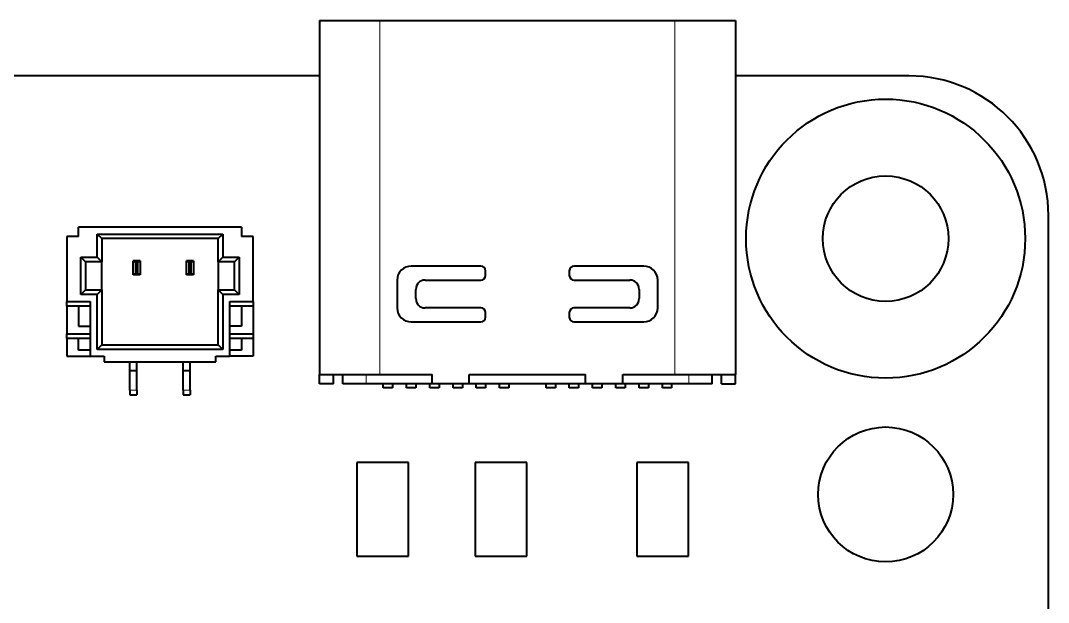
# Model space of a CAD drawing. Header units: inches. Extents: x 7.25 to 10.75, y 3.17 to 5.42.
# Drawn here: x 9.877 to 10.747, y 4.929 to 5.422 of the extents above; entities that cross this region are included whole.
import ezdxf

# ---------------------------------------------------------------- set-up
doc = ezdxf.new("R2010")
doc.units = ezdxf.units.IN
doc.header["$LTSCALE"] = 0.5
doc.header["$MEASUREMENT"] = 0
doc.layers.add('TANGENT_LINES', color=7, linetype='Continuous', lineweight=15)
doc.layers.add('Visible', color=7, linetype='Continuous', lineweight=40)

msp = doc.modelspace()

# ---------------------------------------------------------------- linework, layer by layer
at = {"layer": 'TANGENT_LINES'}
for p, q in [((10.18106, 5.42174), (10.18106, 5.12214)), ((10.43067, 5.42174), (10.43067, 5.12214)), ((10.16925, 5.11426), (10.16925, 5.12214)), ((10.44248, 5.11426), (10.44248, 5.12214)), ((9.97515, 5.10875), (9.96925, 5.10875)), ((10.02043, 5.10875), (10.01452, 5.10875))]:
    msp.add_line(p, q, dxfattribs=at)
at = {"layer": 'Visible'}
for p, q in [((10.12988, 5.42174), (10.12988, 5.12214)), ((10.12988, 5.42174), (10.18106, 5.42174)), ((10.18106, 5.42174), (10.43067, 5.42174)), ((10.43067, 5.42174), (10.48185, 5.42174)), ((10.48185, 5.42174), (10.48185, 5.12214)), ((10.12988, 5.37489), (9.85901, 5.37489)), ((10.6287, 5.37489), (10.48185, 5.37489)), ((10.74681, 4.68988), (10.74681, 5.25678)), ((10.06374, 5.24694), (9.92594, 5.24694)), ((9.92594, 5.23906), (9.92594, 5.24694)), ((10.06374, 5.24694), (10.06374, 5.23906)), ((9.92594, 5.23906), (9.9161, 5.23906)), ((9.9161, 5.23906), (9.9161, 5.18395)), ((9.94169, 5.24103), (9.94563, 5.2371)), ((9.94169, 5.22135), (9.94169, 5.24103)), ((9.94169, 5.24103), (10.04799, 5.24103)), ((10.04405, 5.2371), (10.04799, 5.24103)), ((10.04799, 5.24103), (10.04799, 5.22135)), ((10.07358, 5.23906), (10.06374, 5.23906)), ((10.07358, 5.18395), (10.07358, 5.23906)), ((9.94563, 5.2371), (9.94563, 5.21741)), ((10.04405, 5.2371), (9.94563, 5.2371)), ((10.04405, 5.21741), (10.04405, 5.2371)), ((9.92791, 5.18985), (9.92791, 5.22135)), ((9.92791, 5.22135), (9.94169, 5.22135)), ((9.92791, 5.22135), (9.93185, 5.21741)), ((9.94169, 5.22135), (9.94563, 5.21741)), ((10.04405, 5.21741), (10.04799, 5.22135)), ((10.04799, 5.22135), (10.06177, 5.22135)), ((10.05783, 5.21741), (10.06177, 5.22135)), ((10.06177, 5.22135), (10.06177, 5.18985)), ((9.94563, 5.21741), (9.93185, 5.21741)), ((9.93185, 5.21741), (9.93185, 5.19379)), ((9.94563, 5.19379), (9.94563, 5.21741)), ((9.97795, 5.2182), (9.97204, 5.2182)), ((9.97204, 5.2182), (9.97401, 5.21677)), ((9.97204, 5.20639), (9.97204, 5.2182)), ((9.97598, 5.21677), (9.97401, 5.21677)), ((9.97401, 5.21677), (9.97401, 5.20782)), ((9.97598, 5.21677), (9.97795, 5.2182)), ((9.97598, 5.20782), (9.97598, 5.21677)), ((9.97795, 5.2182), (9.97795, 5.20639)), ((10.02322, 5.2182), (10.01732, 5.2182)), ((10.01732, 5.2182), (10.01929, 5.21677)), ((10.01732, 5.20639), (10.01732, 5.2182)), ((10.02126, 5.21677), (10.01929, 5.21677)), ((10.01929, 5.21677), (10.01929, 5.20782)), ((10.02126, 5.21677), (10.02322, 5.2182)), ((10.02126, 5.20782), (10.02126, 5.21677)), ((10.02322, 5.2182), (10.02322, 5.20639)), ((10.04405, 5.21741), (10.04405, 5.19379)), ((10.05783, 5.21741), (10.04405, 5.21741)), ((10.05783, 5.19379), (10.05783, 5.21741)), ((10.26649, 5.21387), (10.20744, 5.21387)), ((10.40429, 5.21387), (10.34524, 5.21387)), ((9.97401, 5.20782), (9.97204, 5.20639)), ((9.97795, 5.20639), (9.97204, 5.20639)), ((9.97598, 5.20782), (9.97401, 5.20782)), ((9.97795, 5.20639), (9.97598, 5.20782)), ((10.01929, 5.20782), (10.01732, 5.20639)), ((10.02322, 5.20639), (10.01732, 5.20639)), ((10.02126, 5.20782), (10.01929, 5.20782)), ((10.02322, 5.20639), (10.02126, 5.20782)), ((10.27043, 5.20599), (10.27043, 5.20993)), ((10.3413, 5.20993), (10.3413, 5.20599)), ((9.92791, 5.18985), (9.93185, 5.19379)), ((9.93185, 5.19379), (9.94563, 5.19379)), ((9.94169, 5.18985), (9.94563, 5.19379)), ((9.94563, 5.19379), (9.94563, 5.14733)), ((10.04405, 5.19379), (10.05783, 5.19379)), ((10.04405, 5.19379), (10.04799, 5.18985)), ((10.04405, 5.14733), (10.04405, 5.19379)), ((10.05783, 5.19379), (10.06177, 5.18985)), ((10.19563, 5.20206), (10.19563, 5.17843)), ((10.21138, 5.18631), (10.21138, 5.19418)), ((10.21925, 5.20206), (10.26649, 5.20206)), ((10.34524, 5.20206), (10.39248, 5.20206)), ((10.40035, 5.19418), (10.40035, 5.18631)), ((10.4161, 5.17843), (10.4161, 5.20206)), ((9.94169, 5.18985), (9.92791, 5.18985)), ((9.94169, 5.14339), (9.94169, 5.18985)), ((10.06177, 5.18985), (10.04799, 5.18985)), ((10.04799, 5.18985), (10.04799, 5.14339)), ((9.9161, 5.18001), (9.9161, 5.18395)), ((9.9161, 5.18395), (9.93579, 5.18395)), ((9.9161, 5.18001), (9.9161, 5.15639)), ((9.93579, 5.18001), (9.9161, 5.18001)), ((9.92594, 5.18001), (9.92594, 5.16304)), ((9.93579, 5.18395), (9.93579, 5.13749)), ((10.0539, 5.13749), (10.0539, 5.18395)), ((10.0539, 5.18395), (10.07358, 5.18395)), ((10.07358, 5.18001), (10.0539, 5.18001)), ((10.06374, 5.18001), (10.06374, 5.16304)), ((10.07358, 5.18395), (10.07358, 5.18001)), ((10.07358, 5.18001), (10.07358, 5.15639)), ((10.26649, 5.17843), (10.21925, 5.17843)), ((10.39248, 5.17843), (10.34524, 5.17843)), ((10.27043, 5.17056), (10.27043, 5.1745)), ((10.3413, 5.1745), (10.3413, 5.17056)), ((9.92594, 5.16304), (9.93579, 5.16304)), ((10.06374, 5.16304), (10.0539, 5.16304)), ((10.20744, 5.16662), (10.26649, 5.16662)), ((10.34524, 5.16662), (10.40429, 5.16662)), ((9.9161, 5.15245), (9.9161, 5.15639)), ((9.9161, 5.15639), (9.93579, 5.15639)), ((9.9161, 5.15245), (9.9161, 5.13749)), ((9.93579, 5.15245), (9.9161, 5.15245)), ((9.92594, 5.14256), (9.92594, 5.15245)), ((10.0539, 5.15639), (10.07358, 5.15639)), ((10.07358, 5.15245), (10.0539, 5.15245)), ((10.06374, 5.15245), (10.06374, 5.14256)), ((10.07358, 5.15639), (10.07358, 5.15245)), ((10.07358, 5.15245), (10.07358, 5.13749)), ((9.93579, 5.14256), (9.92594, 5.14256)), ((9.94169, 5.14339), (9.94563, 5.14733)), ((10.04799, 5.14339), (9.94169, 5.14339)), ((9.94563, 5.14733), (10.04405, 5.14733)), ((10.04405, 5.14733), (10.04799, 5.14339)), ((10.06374, 5.14256), (10.0539, 5.14256)), ((9.9161, 5.13749), (9.93579, 5.13749)), ((9.93579, 5.13749), (9.9476, 5.13749)), ((9.9476, 5.13749), (9.9476, 5.13277)), ((10.04209, 5.13277), (10.04209, 5.13749)), ((10.04209, 5.13749), (10.0539, 5.13749)), ((10.07358, 5.13749), (10.0539, 5.13749)), ((9.9476, 5.13277), (10.04209, 5.13277)), ((9.96925, 5.12516), (9.96925, 5.13277)), ((9.97515, 5.12516), (9.96925, 5.12516)), ((9.96925, 5.10875), (9.96925, 5.12516)), ((9.97515, 5.12516), (9.97515, 5.13277)), ((9.97515, 5.10875), (9.97515, 5.12516)), ((10.01452, 5.12516), (10.01452, 5.13277)), ((10.02043, 5.12516), (10.01452, 5.12516)), ((10.01452, 5.10875), (10.01452, 5.12516)), ((10.02043, 5.12516), (10.02043, 5.13277)), ((10.02043, 5.10875), (10.02043, 5.12516)), ((10.12988, 5.11426), (10.12988, 5.12214)), ((10.12988, 5.12214), (10.18106, 5.12214)), ((10.14169, 5.11426), (10.14169, 5.12214)), ((10.14957, 5.11426), (10.14957, 5.12214)), ((10.18106, 5.12214), (10.22516, 5.12214)), ((10.22516, 5.11426), (10.22516, 5.12214)), ((10.25665, 5.11426), (10.25665, 5.12214)), ((10.25665, 5.12214), (10.35508, 5.12214)), ((10.35508, 5.11426), (10.35508, 5.12214)), ((10.38657, 5.11426), (10.38657, 5.12214)), ((10.38657, 5.12214), (10.43067, 5.12214)), ((10.43067, 5.12214), (10.48185, 5.12214)), ((10.46216, 5.11426), (10.46216, 5.12214)), ((10.47004, 5.11426), (10.47004, 5.12214)), ((10.48185, 5.11426), (10.48185, 5.12214)), ((9.96925, 5.10875), (9.96925, 5.10481)), ((9.97515, 5.10875), (9.97515, 5.10481)), ((10.01452, 5.10875), (10.01452, 5.10481)), ((10.02043, 5.10875), (10.02043, 5.10481)), ((10.14169, 5.11426), (10.12988, 5.11426)), ((10.16925, 5.11426), (10.14957, 5.11426)), ((10.22516, 5.11426), (10.16925, 5.11426)), ((10.18382, 5.11072), (10.18382, 5.11426)), ((10.19169, 5.11072), (10.18382, 5.11072)), ((10.19169, 5.11426), (10.19169, 5.11072)), ((10.2035, 5.11072), (10.2035, 5.11426)), ((10.21138, 5.11072), (10.2035, 5.11072)), ((10.21138, 5.11426), (10.21138, 5.11072)), ((10.22319, 5.11072), (10.22319, 5.11426)), ((10.23106, 5.11072), (10.22319, 5.11072)), ((10.25665, 5.11426), (10.22516, 5.11426)), ((10.23106, 5.11426), (10.23106, 5.11072)), ((10.24287, 5.11072), (10.24287, 5.11426)), ((10.25075, 5.11072), (10.24287, 5.11072)), ((10.25075, 5.11426), (10.25075, 5.11072)), ((10.35508, 5.11426), (10.25665, 5.11426)), ((10.26256, 5.11072), (10.26256, 5.11426)), ((10.27043, 5.11072), (10.26256, 5.11072)), ((10.27043, 5.11426), (10.27043, 5.11072)), ((10.28224, 5.11072), (10.28224, 5.11426)), ((10.29012, 5.11072), (10.28224, 5.11072)), ((10.29012, 5.11426), (10.29012, 5.11072)), ((10.32161, 5.11072), (10.32161, 5.11426)), ((10.32949, 5.11072), (10.32161, 5.11072)), ((10.32949, 5.11426), (10.32949, 5.11072)), ((10.3413, 5.11072), (10.3413, 5.11426)), ((10.34917, 5.11072), (10.3413, 5.11072)), ((10.34917, 5.11426), (10.34917, 5.11072)), ((10.38657, 5.11426), (10.35508, 5.11426)), ((10.36098, 5.11072), (10.36098, 5.11426)), ((10.36886, 5.11072), (10.36098, 5.11072)), ((10.36886, 5.11426), (10.36886, 5.11072)), ((10.38067, 5.11072), (10.38067, 5.11426)), ((10.38854, 5.11072), (10.38067, 5.11072)), ((10.44248, 5.11426), (10.38657, 5.11426)), ((10.38854, 5.11426), (10.38854, 5.11072)), ((10.40035, 5.11072), (10.40035, 5.11426)), ((10.40823, 5.11072), (10.40035, 5.11072)), ((10.40823, 5.11426), (10.40823, 5.11072)), ((10.42004, 5.11072), (10.42004, 5.11426)), ((10.42791, 5.11072), (10.42004, 5.11072)), ((10.42791, 5.11426), (10.42791, 5.11072)), ((10.46216, 5.11426), (10.44248, 5.11426)), ((10.47004, 5.11426), (10.48185, 5.11426)), ((9.96925, 5.10481), (9.97515, 5.10481)), ((10.01452, 5.10481), (10.02043, 5.10481)), ((10.16157, 5.04764), (10.16157, 4.96823)), ((10.20525, 5.04764), (10.16157, 5.04764)), ((10.20525, 4.96823), (10.20525, 5.04764)), ((10.30529, 5.04764), (10.26162, 5.04764)), ((10.26162, 5.04764), (10.26162, 4.96823)), ((10.30529, 4.96823), (10.30529, 5.04764)), ((10.39856, 5.04764), (10.39856, 4.96823)), ((10.44223, 5.04764), (10.39856, 5.04764)), ((10.44223, 4.96823), (10.44223, 5.04764)), ((10.16157, 4.96823), (10.20525, 4.96823)), ((10.26162, 4.96823), (10.30529, 4.96823)), ((10.39856, 4.96823), (10.44223, 4.96823))]:
    msp.add_line(p, q, dxfattribs=at)
for centre, radius in [((10.60901, 5.2371), 0.11811), ((10.60901, 5.2371), 0.11811), ((10.60901, 5.2371), 0.05315), ((10.60901, 5.02056), 0.05709)]:
    msp.add_circle(centre, radius, dxfattribs=at)
for centre, radius, start, end in [((10.6287, 5.25678), 0.11811, 0, 90), ((10.20744, 5.20206), 0.01181, 90, 180), ((10.26649, 5.20993), 0.00394, 0, 90), ((10.34524, 5.20993), 0.00394, 90, 180), ((10.40429, 5.20206), 0.01181, 0, 90), ((10.26649, 5.20599), 0.00394, 270, 0), ((10.34524, 5.20599), 0.00394, 180, 270), ((10.21925, 5.19418), 0.00787, 90, 180), ((10.39248, 5.19418), 0.00787, 0, 90), ((10.21925, 5.18631), 0.00787, 180, 270), ((10.39248, 5.18631), 0.00787, 270, 0), ((10.20744, 5.17843), 0.01181, 180, 270), ((10.26649, 5.1745), 0.00394, 0, 90), ((10.34524, 5.1745), 0.00394, 90, 180), ((10.40429, 5.17843), 0.01181, 270, 0), ((10.26649, 5.17056), 0.00394, 270, 0), ((10.34524, 5.17056), 0.00394, 180, 270)]:
    msp.add_arc(centre, radius, start, end, dxfattribs=at)

doc.saveas('drawing.dxf')
